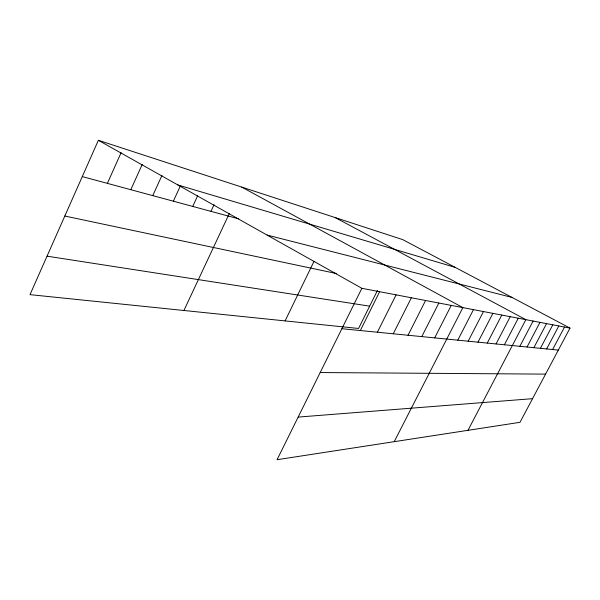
<?xml version="1.0" encoding="UTF-8"?>
<svg xmlns="http://www.w3.org/2000/svg" width="600" height="600" viewBox="0 0 600 600"><rect width="100%" height="100%" fill="white"/><g stroke="black" fill="none" stroke-linecap="round" stroke-linejoin="round"><path stroke-width="0.9" d="M570 328.103L361.86 288.308L277.072 459.705L519.998 422.317L570 328.103L402.728 239.625L98.363 140.295L30 294.645L358.553 328.462L377.452 290.452M107.377 183.368L121.125 152.618M130.815 189.697L142.267 164.325M152.76 195.63L161.925 175.493M173.355 201.188L180.24 186.188M192.72 206.423L197.708 195.638M210.96 211.35L214.042 204.728M183.915 310.493L229.327 213.517M285.105 320.91L313.92 261.517M360.315 330.54L379.642 291.705M377.392 332.228L396.105 294.855M393.248 333.795L411.375 297.772M408.015 335.25L425.588 300.487M421.785 336.615L438.847 303.022M434.678 337.882L451.245 305.392M394.215 441.675L462.862 307.62L241.71 187.08M457.778 340.17L473.467 309.645M468.165 341.197L483.457 311.55M477.982 342.165L492.885 313.358M487.26 343.08L501.803 315.06M496.058 343.95L510.248 316.673M504.397 344.775L518.257 318.21M467.985 430.327L525.862 319.665L335.22 217.597M519.855 346.305L533.1 321.045M527.033 347.01L539.985 322.365M533.873 347.692L546.548 323.618M540.398 348.337L552.81 324.817M546.638 348.952L558.795 325.957M552.607 349.538L564.525 327.053M298.155 417.082L532.545 398.67M320.183 372.548L545.572 374.123M341.873 328.71L558.322 350.108M47.04 256.17L369.645 306.15M64.815 216.03L336.54 273.548M267.105 235.08L512.04 297.442M82.282 176.595L238.702 218.843M177.855 184.95L455.235 267.397M98.363 140.295L361.86 288.308"/></g></svg>
